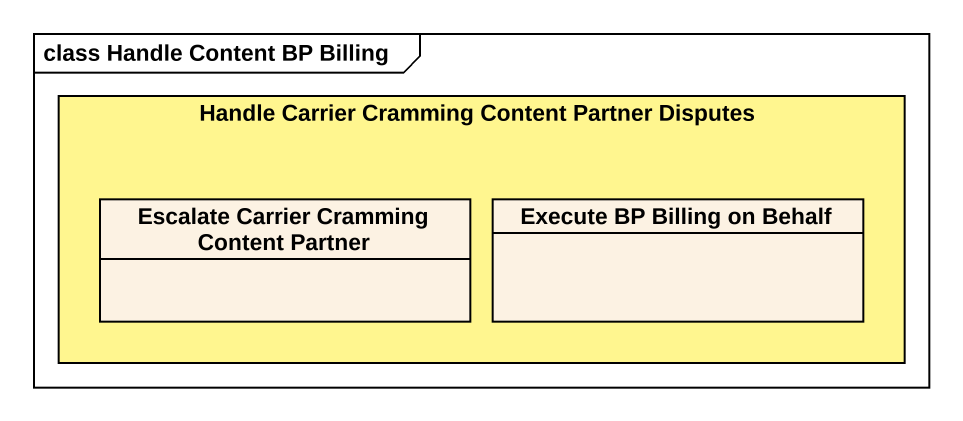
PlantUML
@startuml
mainframe class Handle Content BP Billing
hide circle
hide empty members
rectangle "Handle Carrier Cramming Content Partner Disputes" as Handle_Carrier_Cramming #FFF68F {
  class "Escalate Carrier Cramming Content Partner" as Escalate_Carrier_Cramming
  class "Execute BP Billing on Behalf" as Execute_BP_Billing_on_Behalf
}
@enduml
